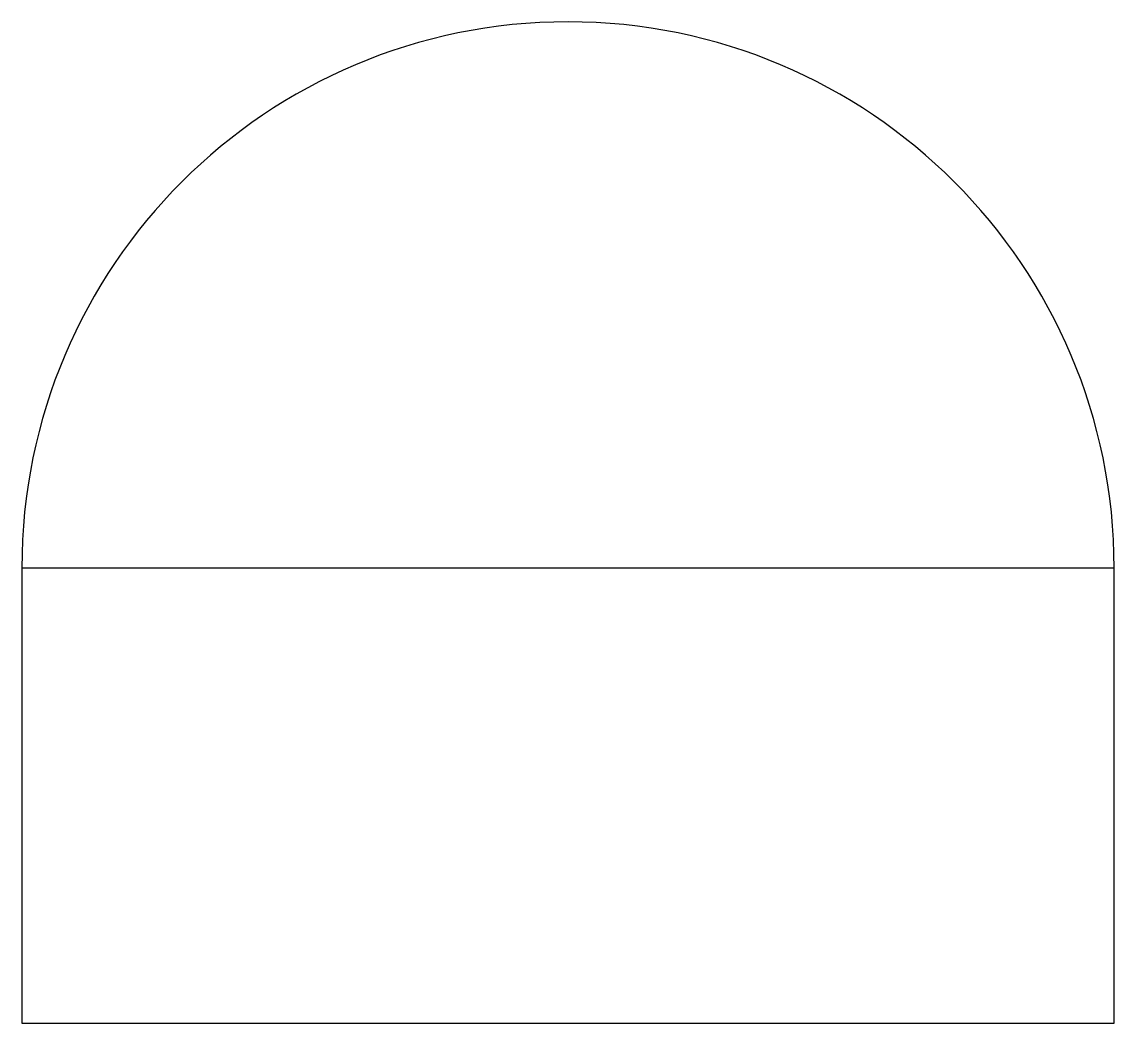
# Model space of a CAD drawing. Header units: inches. Extents: x -12 to 12, y 0 to 22.
import ezdxf

# ---------------------------------------------------------------- set-up
doc = ezdxf.new("R2010")
doc.units = ezdxf.units.IN
doc.layers.get('0').update_dxf_attribs({"linetype": 'CONTINUOUS'})
doc.layers.add('MOBILYA', color=3, linetype='CONTINUOUS')

# ---------------------------------------------------------------- blocks, each defined once
blk = doc.blocks.new('Lavabo')
blk.add_lwpolyline([(-12, 0), (12, 0), (12, 10), (-12, 10)], close=True)
blk.add_arc((0, 10), 12, 0, 180)

msp = doc.modelspace()

# ---------------------------------------------------------------- block references
at = {"layer": 'MOBILYA'}
msp.add_blockref('Lavabo', (0, 0), dxfattribs=at)

doc.saveas('drawing.dxf')
